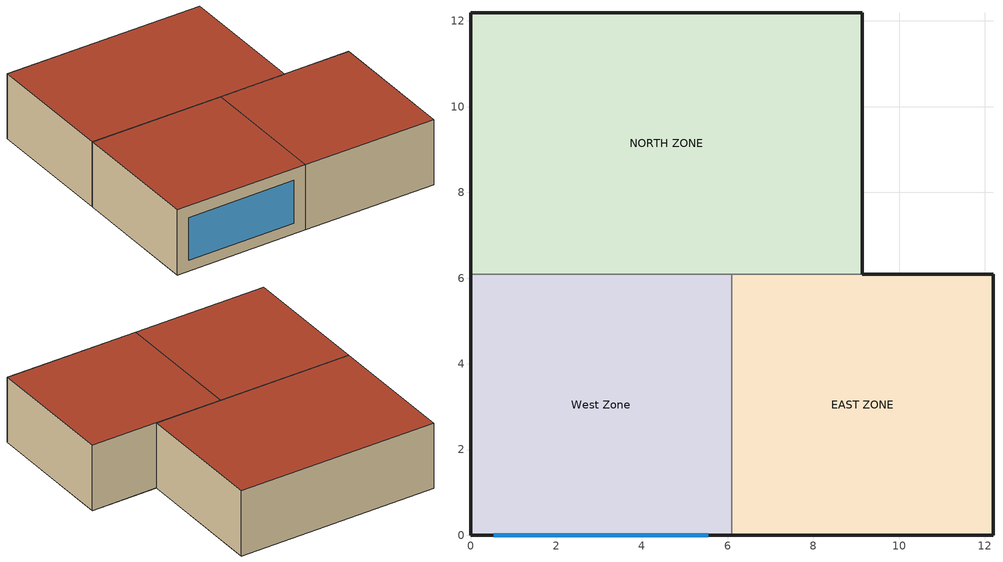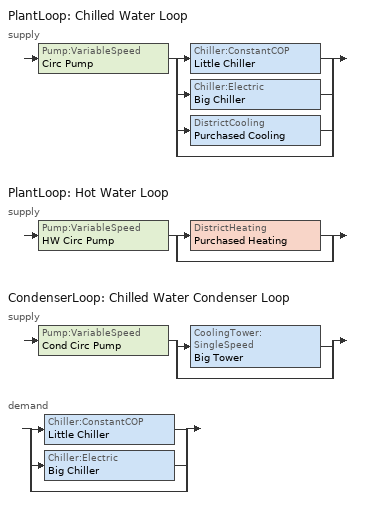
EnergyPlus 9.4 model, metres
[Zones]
West Zone
 floor ground (Slab Floor with Radiant): 0,0 0,6.1 6.1,6.1 6.1,0 z0
 wall outside (EXTWALL80): 0,6.1 0,0 6.1,0 z0:3.05
 wall inside (PARTITION06): 6.1,0 6.1,6.1 0,6.1 z0:3.05
 window (WIN-CON-LIGHT): 0.55,0 5.55,0 z0.5:2.5
 roof outside (ROOF34): 0,6.1 0,0 6.1,0 6.1,6.1 z3.05
EAST ZONE
 floor ground (Slab Floor with Radiant): 6.1,0 6.1,6.1 12.19,6.1 12.19,0 z0
 wall outside (EXTWALL80): 6.1,0 12.19,0 12.19,6.1 9.14,6.1 z0:3.05
 wall inside (PARTITION06): 9.14,6.1 6.1,6.1 6.1,0 z0:3.05
 roof outside (ROOF34): 6.1,6.1 6.1,0 12.19,0 12.19,6.1 z3.05
NORTH ZONE
 floor ground (Slab Floor with Radiant): 0,6.1 0,12.19 9.14,12.19 9.14,6.1 z0
 wall outside (EXTWALL80): 9.14,6.1 9.14,12.19 0,12.19 0,6.1 z0:3.05
 wall inside (PARTITION06): 0,6.1 6.1,6.1 9.14,6.1 z0:3.05
 roof outside (ROOF34): 0,12.19 0,6.1 9.14,6.1 9.14,12.19 z3.05
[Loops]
PlantLoop 'Chilled Water Loop'
 supply: Pump:VariableSpeed 'Circ Pump' > split
  | Chiller:ConstantCOP 'Little Chiller'
  | Chiller:Electric 'Big Chiller'
  | DistrictCooling 'Purchased Cooling'
  | bypass
PlantLoop 'Hot Water Loop'
 supply: Pump:VariableSpeed 'HW Circ Pump' > split
  | DistrictHeating 'Purchased Heating'
  | bypass
CondenserLoop 'Chilled Water Condenser Loop'
 supply: Pump:VariableSpeed 'Cond Circ Pump' > split
  | CoolingTower:SingleSpeed 'Big Tower'
  | bypass
 demand: split
  | Chiller:ConstantCOP 'Little Chiller'
  | Chiller:Electric 'Big Chiller'
  | bypass
[Building]
NONE: North Axis {deg}=0; Terrain=Suburbs; Loads Convergence Tolerance Value {W}=0.04; Temperature Convergence Tolerance Value {deltaC}=0.4; Solar Distribution=FullInteriorAndExterior; Maximum Number of Warmup Days=25; Minimum Number of Warmup Days=6
[Site:Location]
CHICAGO_IL_USA_WMO_725300: Latitude {deg}=42; Longitude {deg}=-87.88; Time Zone {hr}=-6; Elevation {m}=190
[SizingPeriod:DesignDay]
CHICAGO Crazy Dry Heat Cool: Month=7; Day of Month=21; Day Type=SummerDesignDay; Maximum Dry-Bulb Temperature {C}=40; Daily Dry-Bulb Temperature Range {deltaC}=35; Humidity Condition Type=Wetbulb; Wetbulb or DewPoint at Maximum Dry-Bulb {C}=5; Barometric Pressure {Pa}=99063; Wind Speed {m/s}=5.3; Wind Direction {deg}=230; Rain Indicator=No; Snow Indicator=No; Daylight Saving Time Indicator=No; Solar Model Indicator=ASHRAEClearSky; Sky Clearness=1
[Site:GroundTemperature:BuildingSurface]
20.03, 20.03, 20.13, 20.3, 20.43, 20.52, 20.62, 20.77, 20.78, 20.55, 20.44, 20.2
[Material] Thermal Absorptance=0.9
Name | Roughness | Thickness {m} | Conductivity {W/m-K} | Density {kg/m3} | Specific Heat {J/kg-K} | Solar Absorptance | Visible Absorptance
A1 - 1 IN STUCCO | Smooth | 0.0253898 | 0.691831 | 1858.142 | 836.8 | 0.92 | 0.92
C4 - 4 IN COMMON BRICK | Rough | 0.101498 | 0.726422 | 1922.216 | 836.8 | 0.76 | 0.76
E1 - 3 / 4 IN PLASTER OR GYP BOARD | Smooth | 0.01905 | 0.726422 | 1601.846 | 836.8 | 0.92 | 0.92
C6 - 8 IN CLAY TILE | Smooth | 0.203302 | 0.570761 | 1121.292 | 836.8 | 0.82 | 0.82
E2 - 1 / 2 IN SLAG OR STONE | Rough | 0.0127102 | 1.435549 | 881.0155 | 1673.6 | 0.55 | 0.55
E3 - 3 / 8 IN FELT AND MEMBRANE | Rough | 0.00954024 | 0.190253 | 1121.292 | 1673.6 | 0.75 | 0.75
B5 - 1 IN DENSE INSULATION | VeryRough | 0.0253898 | 0.0432394 | 91.30524 | 836.8 | 0.5 | 0.5
C12 - 2 IN HW CONCRETE | MediumRough | 0.0509016 | 1.729577 | 2242.585 | 836.8 | 0.65 | 0.65
CONCRETE - DRIED SAND AND GRAVEL 4 IN | MediumRough | 0.1 | 1.29 | 2242.58 | 830 | 0.6 | 0.6
INS - EXPANDED EXT POLYSTYRENE R12 2 IN | Rough | 0.05 | 0.02 | 56.06 | 1210 | 0.5 | 0.5
GYP1 | MediumRough | 0.0127 | 0.7845 | 1842.12 | 988 | 0.5 | 0.5
GYP2 | MediumRough | 0.01905 | 0.7845 | 1842.12 | 988 | 0.5 | 0.5
FINISH FLOORING - TILE 1 / 16 IN | Smooth | 0.0016 | 0.17 | 1922.21 | 1250 | 0.5 | 0.5
[WindowMaterial:Glazing]
WIN-LAY-GLASS-LIGHT: Optical Data Type=SpectralAverage; Thickness {m}=0.003; Solar Transmittance at Normal Incidence=0.9; Front Side Solar Reflectance at Normal Incidence=0.031; Back Side Solar Reflectance at Normal Incidence=0.031; Visible Transmittance at Normal Incidence=0.9; Front Side Visible Reflectance at Normal Incidence=0.05; Back Side Visible Reflectance at Normal Incidence=0.05; Infrared Transmittance at Normal Incidence=0; Front Side Infrared Hemispherical Emissivity=0.84; Back Side Infrared Hemispherical Emissivity=0.84; Conductivity {W/m-K}=0.9
[Construction]
EXTWALL80: A1 - 1 IN STUCCO, C4 - 4 IN COMMON BRICK, E1 - 3 / 4 IN PLASTER OR GYP BOARD
PARTITION06: E1 - 3 / 4 IN PLASTER OR GYP BOARD, C6 - 8 IN CLAY TILE, E1 - 3 / 4 IN PLASTER OR GYP BOARD
ROOF34: E2 - 1 / 2 IN SLAG OR STONE, E3 - 3 / 8 IN FELT AND MEMBRANE, B5 - 1 IN DENSE INSULATION, C12 - 2 IN HW CONCRETE
WIN-CON-LIGHT: WIN-LAY-GLASS-LIGHT
[Construction:InternalSource]
Slab Floor with Radiant: 4, 4, 1, 0.1524, 0, CONCRETE - DRIED SAND AND GRAVEL 4 IN, INS - EXPANDED EXT POLYSTYRENE R12 2 IN, GYP1, GYP2, FINISH FLOORING - TILE 1 / 16 IN
[Zone] Type=1; Multiplier=1; Ceiling Height {m}=autocalculate; Volume {m3}=autocalculate
West Zone; EAST ZONE; NORTH ZONE
[People] Number of People Schedule=BLDG Sch   1; Number of People Calculation Method=people; Number of People=1; Fraction Radiant=0.3; Activity Level Schedule=Activity Sch; Carbon Dioxide Generation Rate {m3/s-W}=3.82E-8; Mean Radiant Temperature Calculation Type=zoneaveraged; Work Efficiency Schedule=Work Eff Sch; Clothing Insulation Calculation Method=ClothingInsulationSchedule; Clothing Insulation Schedule=Clothing Sch; Air Velocity Schedule=Air Velo Sch; Thermal Comfort Model 1 Type=FANGER
Name | Zone or ZoneList
West Zone | West Zone
EAST ZONE | EAST ZONE
NORTH ZONE | NORTH ZONE
[ZoneInfiltration:DesignFlowRate] Schedule=ON; Design Flow Rate Calculation Method=flow/zone; Constant Term Coefficient=1; Temperature Term Coefficient=0; Velocity Term Coefficient=0; Velocity Squared Term Coefficient=0
Name | Zone or ZoneList | Design Flow Rate {m3/s}
West Zone Infil 1 | West Zone | 0.01
EAST ZONE Infil 1 | EAST ZONE | 0.01
NORTH ZONE Infil 1 | NORTH ZONE | 0.015
[Sizing:Zone] Zone Cooling Design Supply Air Temperature Input Method=SupplyAirTemperature; Zone Cooling Design Supply Air Temperature {C}=16; Zone Heating Design Supply Air Temperature Input Method=SupplyAirTemperature; Zone Heating Design Supply Air Temperature {C}=40; Zone Cooling Design Supply Air Humidity Ratio {kgWater/kgDryAir}=0.009; Zone Heating Design Supply Air Humidity Ratio {kgWater/kgDryAir}=0.004; Zone Heating Sizing Factor=0; Zone Cooling Sizing Factor=0; Cooling Design Air Flow Method=DesignDay; Cooling Design Air Flow Rate {m3/s}=0; Heating Design Air Flow Method=DesignDay; Heating Design Air Flow Rate {m3/s}=0; Account for Dedicated Outdoor Air System=No; Dedicated Outdoor Air System Control Strategy=NeutralSupplyAir; Dedicated Outdoor Air Low Setpoint Temperature for Design {C}=autosize; Dedicated Outdoor Air High Setpoint Temperature for Design {C}=autosize
Name | Design Specification Outdoor Air Object
West Zone | SZ DSOA West Zone
EAST ZONE | SZ DSOA EAST ZONE
NORTH ZONE | SZ DSOA NORTH ZONE
[DesignSpecification:OutdoorAir] Outdoor Air Method=flow/person; Outdoor Air Flow per Person {m3/s-person}=0.00944; Outdoor Air Flow per Zone Floor Area {m3/s-m2}=0; Outdoor Air Flow per Zone {m3/s}=0
SZ DSOA West Zone; SZ DSOA EAST ZONE; SZ DSOA NORTH ZONE
[Sizing:Plant]
Name | Loop Type | Design Loop Exit Temperature {C} | Loop Design Temperature Difference {deltaC}
Hot Water Loop | heating | 60 | 10
Chilled Water Loop | cooling | 6.7 | 2
[PlantLoop] Fluid Type=Water; Minimum Loop Flow Rate {m3/s}=0; Plant Loop Volume {m3}=autocalculate; Load Distribution Scheme=Optimal
Name | Plant Equipment Operation Scheme | Maximum Loop Temperature {C} | Minimum Loop Temperature {C} | Maximum Loop Flow Rate {m3/s}
Chilled Water Loop | CW Loop Operation | 98 | 1 | 0.0039
Hot Water Loop | Hot Loop Operation | 100 | 10 | 0.0043
[SetpointManager:Scheduled] Control Variable=Temperature
Name | Schedule | Setpoint Node or NodeList
Chilled Water Loop Setpoint Manager | CW Loop Temp Schedule | Chilled Water Loop Setpoint Node List
Big Chiller Setpoint Manager | CW Loop Temp Schedule | Big Chiller Outlet Node
Little Chiller Setpoint Manager | CW Loop Temp Schedule | Little Chiller Outlet Node
Hot Water Loop Setpoint Manager | HW Loop Temp Schedule | Hot Water Loop Setpoint Node List
[PlantEquipmentOperationSchemes]
Name | Control Scheme 1 | Control Scheme 1 Schedule | Control Scheme 2 | Control Scheme 2 Schedule
CW Loop Operation | Peak Operation | On Peak | Off Peak Operation | Off Peak
Hot Loop Operation | Purchased Only | ON
[PlantEquipmentOperation:CoolingLoad] Load Range 1 Lower Limit {W}=0
Name | Load Range 1 Upper Limit {W} | Range 1 Equipment List | Load Range 2 Lower Limit {W} | Load Range 2 Upper Limit {W} | Range 2 Equipment List | Load Range 3 Lower Limit {W} | Load Range 3 Upper Limit {W} | Range 3 Equipment List
Peak Operation | 70000 | Chiller Plant | 70000 | 245000 | Chiller Plant and Purchased | 245000 | 500000 | Purchased Only
Off Peak Operation | 900000 | All Chillers
Year Round Tower Operation | 90000000 | All Towers
[PlantEquipmentList]
Chiller Plant: Little Chiller
Chiller Plant and Purchased: Big Chiller, Purchased Cooling
Purchased Only: Purchased Cooling
All Chillers: Big Chiller, Little Chiller
heating plant: Purchased Heating
[DistrictCooling]
Purchased Cooling: Nominal Capacity {W}=680000
[Chiller:Electric]
Big Chiller: Condenser Type=WaterCooled; Nominal Capacity {W}=45000; Nominal COP {W/W}=2.75; Minimum Part Load Ratio=.15; Maximum Part Load Ratio=1; Optimum Part Load Ratio=.65; Design Condenser Inlet Temperature {C}=29.44; Temperature Rise Coefficient=2.682759; Design Chilled Water Outlet Temperature {C}=6.667; Design Chilled Water Flow Rate {m3/s}=0.0039; Design Condenser Fluid Flow Rate {m3/s}=0.0011; Coefficient 1 of Capacity Ratio Curve=0.944836; Coefficient 2 of Capacity Ratio Curve=-0.0570088; Coefficient 3 of Capacity Ratio Curve=-0.00185486; Coefficient 1 of Power Ratio Curve=1.907846; Coefficient 2 of Power Ratio Curve=-1.20499; Coefficient 3 of Power Ratio Curve=0.263462; Coefficient 1 of Full Load Ratio Curve=0.03303; Coefficient 2 of Full Load Ratio Curve=0.6852; Coefficient 3 of Full Load Ratio Curve=0.2818; Chilled Water Outlet Temperature Lower Limit {C}=5; Chiller Flow Mode=LeavingSetpointModulated
[Chiller:ConstantCOP]
Little Chiller: Nominal Capacity {W}=25000; Nominal COP {W/W}=2.5; Design Chilled Water Flow Rate {m3/s}=0.0039; Design Condenser Water Flow Rate {m3/s}=0.0011; Condenser Type=WaterCooled; Chiller Flow Mode=LeavingSetpointModulated
[Pump:VariableSpeed] Design Pump Head {Pa}=300000; Motor Efficiency=.87; Fraction of Motor Inefficiencies to Fluid Stream=0; Coefficient 1 of the Part Load Performance Curve=0; Coefficient 2 of the Part Load Performance Curve=1; Coefficient 3 of the Part Load Performance Curve=0; Coefficient 4 of the Part Load Performance Curve=0; Design Minimum Flow Rate {m3/s}=0; Pump Control Type=INTERMITTENT
Name | Design Maximum Flow Rate {m3/s} | Design Power Consumption {W}
Circ Pump | .0039 | 2000
Cond Circ Pump | .0022 | 1000
HW Circ Pump | .0043 | 2000
[CondenserLoop]
Chilled Water Condenser Loop: Fluid Type=Water; Condenser Equipment Operation Scheme=Tower Loop Operation; Maximum Loop Temperature {C}=80; Minimum Loop Temperature {C}=10; Maximum Loop Flow Rate {m3/s}=0.0022; Minimum Loop Flow Rate {m3/s}=0; Condenser Loop Volume {m3}=autocalculate; Load Distribution Scheme=SequentialLoad
[SetpointManager:FollowOutdoorAirTemperature]
MyCondenserControl: Control Variable=Temperature; Reference Temperature Type=OutdoorAirWetBulb; Offset Temperature Difference {deltaC}=0; Maximum Setpoint Temperature {C}=80; Minimum Setpoint Temperature {C}=10; Setpoint Node or NodeList=Condenser Supply Outlet Node
[CondenserEquipmentOperationSchemes]
Tower Loop Operation: Control Scheme 1=Year Round Tower Operation; Control Scheme 1 Schedule=ON
[CondenserEquipmentList]
All Towers: Big Tower
[CoolingTower:SingleSpeed]
Big Tower: Design Water Flow Rate {m3/s}=.0022; Design Air Flow Rate {m3/s}=16; Design Fan Power {W}=1000; Design U-Factor Times Area Value {W/K}=1750; Free Convection Regime Air Flow Rate {m3/s}=0; Free Convection Regime U-Factor Times Area Value {W/K}=0; Performance Input Method=UFactorTimesAreaAndDesignWaterFlowRate
[PlantEquipmentOperation:HeatingLoad]
Purchased Only: Load Range 1 Lower Limit {W}=0; Load Range 1 Upper Limit {W}=1000000; Range 1 Equipment List=heating plant
[DistrictHeating]
Purchased Heating: Nominal Capacity {W}=1000000
[ZoneHVAC:LowTemperatureRadiant:VariableFlow     West Zone Radiant Floor]
Design_Object_Name=West Zone Radiant Floor Design; Availability_Schedule_Name=RadiantSysAvailSched; Zone_Name=West Zone; Surface_Name_or_Radiant_Surface_Group_Name=Zn001:Flr001; Hydronic_Tubing_Length=400; Heating_Design_Capacity=Autosize; Maximum_Hot_Water_Flow=0.00008; Heating_Water_Inlet_Node_Name=West Zone Radiant Water Inlet Node; Heating_Water_Outlet_Node_Name=West Zone Radiant Water Outlet Node; Maximum_Cold_Water_Flow=0.0012; Cooling_Water_Inlet_Node_Name=Zone 1 Cooling Water Inlet Node; Cooling_Water_Outlet_Node_Name=Zone 1 Cooling Water Outlet Node
[ZoneHVAC:LowTemperatureRadiant:VariableFlow:Design     West Zone Radiant Floor Design]
Fluid_to_Radiant_Surface_Heat_Transfer_Model=ConvectionOnly; Hydronic_Tubing_Inside_Diameter=0.012; Hydronic_Tubing_Outside_Diameter=0.016; Hydronic_Tubing_Conductivity=0.35; Temperature_Control_Type=MeanAirTemperature; Setpoint_Control_Type=ZeroFlowPower; Heating_Design_Capacity_Method=HeatingDesignCapacity; Heating_Control_Throttling_Range=0.5; Heating_Control_Temperature_Schedule_Name=Radiant Heating Setpoints; Cooling_Design_Capacity_Method=CoolingDesignCapacity; Cooling_Design_Capacity=Autosize; Cooling_Control_Throttling_Range=0.5; Cooling_Control_Temperature_Schedule_Name=Radiant Cooling Setpoints; Condensation_Control_Type=Off; Condensation_Control_Dewpoint_Offset=0
[ZoneHVAC:LowTemperatureRadiant:VariableFlow     East Zone Radiant Floor]
Design_Object_Name=East Zone Radiant Floor Design; Availability_Schedule_Name=RadiantSysAvailSched; Zone_Name=East Zone; Surface_Name_or_Radiant_Surface_Group_Name=Zn002:Flr001; Hydronic_Tubing_Length=400; Heating_Design_Capacity=Autosize; Maximum_Hot_Water_Flow=0.00008; Heating_Water_Inlet_Node_Name=East Zone Radiant Water Inlet Node; Heating_Water_Outlet_Node_Name=East Zone Radiant Water Outlet Node; Maximum_Cold_Water_Flow=0.0012; Cooling_Water_Inlet_Node_Name=Zone 2 Cooling Water Inlet Node; Cooling_Water_Outlet_Node_Name=Zone 2 Cooling Water Outlet Node
[ZoneHVAC:LowTemperatureRadiant:VariableFlow:Design     East Zone Radiant Floor Design]
Fluid_to_Radiant_Surface_Heat_Transfer_Model=ConvectionOnly; Hydronic_Tubing_Inside_Diameter=0.012; Hydronic_Tubing_Outside_Diameter=0.016; Hydronic_Tubing_Conductivity=0.35; Temperature_Control_Type=MeanAirTemperature; Setpoint_Control_Type=ZeroFlowPower; Heating_Design_Capacity_Method=HeatingDesignCapacity; Heating_Control_Throttling_Range=0.5; Heating_Control_Temperature_Schedule_Name=Radiant Heating Setpoints; Cooling_Design_Capacity_Method=CoolingDesignCapacity; Cooling_Design_Capacity=Autosize; Cooling_Control_Throttling_Range=0.5; Cooling_Control_Temperature_Schedule_Name=Radiant Cooling Setpoints; Condensation_Control_Type=Off; Condensation_Control_Dewpoint_Offset=0
[ZoneHVAC:LowTemperatureRadiant:VariableFlow     North Zone Radiant Floor]
Design_Object_Name=North Zone Radiant Floor Design; Availability_Schedule_Name=RadiantSysAvailSched; Zone_Name=North Zone; Surface_Name_or_Radiant_Surface_Group_Name=Zn003:Flr001; Hydronic_Tubing_Length=400; Heating_Design_Capacity=Autosize; Maximum_Hot_Water_Flow=0.0001; Heating_Water_Inlet_Node_Name=North Zone Radiant Water Inlet Node; Heating_Water_Outlet_Node_Name=North Zone Radiant Water Outlet Node; Maximum_Cold_Water_Flow=0.0015; Cooling_Water_Inlet_Node_Name=Zone 3 Cooling Water Inlet Node; Cooling_Water_Outlet_Node_Name=Zone 3 Cooling Water Outlet Node
[ZoneHVAC:LowTemperatureRadiant:VariableFlow:Design     North Zone Radiant Floor Design]
Fluid_to_Radiant_Surface_Heat_Transfer_Model=ConvectionOnly; Hydronic_Tubing_Inside_Diameter=0.012; Hydronic_Tubing_Outside_Diameter=0.016; Hydronic_Tubing_Conductivity=0.35; Temperature_Control_Type=MeanAirTemperature; Setpoint_Control_Type=ZeroFlowPower; Heating_Design_Capacity_Method=HeatingDesignCapacity; Heating_Control_Throttling_Range=0.5; Heating_Control_Temperature_Schedule_Name=Radiant Heating Setpoints; Cooling_Design_Capacity_Method=CoolingDesignCapacity; Cooling_Design_Capacity=Autosize; Cooling_Control_Throttling_Range=0.5; Cooling_Control_Temperature_Schedule_Name=Radiant Cooling Setpoints; Condensation_Control_Type=Off; Condensation_Control_Dewpoint_Offset=0
[Schedule:Compact]
ACTIVITY SCH: Through: 12/31, For: Alldays, Until: 24:00, 131.8
WORK EFF SCH: Through: 12/31, For: Alldays, Until: 24:00, 0
CLOTHING SCH; ON; RADIANTSYSAVAILSCHED: Through: 12/31, For: Alldays, Until: 24:00, 1
AIR VELO SCH: Through: 12/31, For: Alldays, Until: 24:00, 0.137
BLDG SCH   1: Through: 12/31, For: Weekdays SummerDesignDay WinterDesignDay, Until: 6:00, 0, Until: 7:00, 0.1, Until: 8:00, 0.5, Until: 12:00, 1, Until: 13:00, 0.5, Until: 16:00, 1, Until: 17:00, 0.5, Until: 18:00, 0.1, Until: 24:00, 0, For: Sunday Saturday Holiday CustomDay1 CustomDay2, Until: 24:00, 0
ON PEAK: Through: 12/31, For: Alldays, Until: 9:00, 0, Until: 18:00, 1, Until: 24:00, 0
OFF PEAK: Through: 12/31, For: Alldays, Until: 9:00, 1, Until: 18:00, 0, Until: 24:00, 1
CW LOOP TEMP SCHEDULE: Through: 12/31, For: Alldays, Until: 24:00, 10
HW LOOP TEMP SCHEDULE: Through: 12/31, For: Alldays, Until: 24:00, 60
RADIANT HEATING SETPOINTS: Through: 12/31, For: Alldays, Until: 24:00, 21
RADIANT COOLING SETPOINTS: Through: 12/31, For: Alldays, Until: 24:00, 22
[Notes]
RadLoTempHydrChangeoverDelay.idf
Basic file description:  1 story building divided into 3 interior conditioned zones. Roof with no plenum.
No ground contact with floor.
Highlights:              HVAC: hydronic low temperature radiant system heats and terminal reheat cools
Test of various radiant system control options
Simulation Location/Run: CHICAGO_IL_USA_WMO_725300, 1 design days, 1 run period,
Location:                Chicago, IL
Design Days:             CHICAGO_IL_USA Annual Crazy Dry Heat/Cool (DB=>MWB) 1%, MaxDB=40.0°C MWB=5°C, Range=35°C
Run Period (Weather File): Chicago
Run Control:             No Zone or System sizing required (design days only, see RUN CONTROL object)
Building: Single floor rectangular L-shaped building 40 ft south wall, 40 ft west wall, zone height 10 feet.
There is a single window in the West Zone south wall. The walls are 1 in stucco over 4 in common brick
and gypboard. The roof is a built up roof with 1/2 in stone over 3/8 in felt over 1 in dense insulation
supported by 2 in heavy weight concrete. The window is single pane 3mm clear.
The window to wall ratio is approximately 0.07.
The building is oriented due north.
Floor Area:        130.1 m2 (1403 ft2)
Number of Stories: 1
Zone Description Details:
|       West         |         East           |    window = *
Internal gains description:     ZONE West      - 1 occupant
Internal gains description:     ZONE North     - 1 occupant
Internal gains description:     ZONE East      - 1 occupant
Interzone Surfaces:             None
Internal Mass:                  None
Lights:                         None
Equipment:                      None
Windows:                        1 - single pane clear 3mm glass
Detached Shading:               None
Daylight:                       None
Natural Ventilation:            None
Compact Schedules:              Yes
Solair Distribution:            FullInteriorAndExterior
HVAC:                           A hydronic low temperature radiant system is used for heating; cooling is via a
3 zone terminal reheat system using single constant volume air loop. Central chilled
water coil scheduled to provide 16 C winter and 13 C summer supply air temperature.
Terminal reheat coils trim supply air temperature to meet zone thermostat set point.
Thermostat setting at 20 C in winter with 15 C set back temperature, 24 C in summer
with 30 C set back temperature. Cooling coil off in winter, reheat coil on all year.
Switch between heating and cooling happens via schedules--heating mode is considered
October through March while cooling is April through September.  If a heating load
takes place during cooling mode, the terminal reheat system covers the load.  If a
cooling load happens during heating mode, the load goes unmet.
Zonal Equipment:                LOW TEMP RADIANT SYSTEM:HYDRONIC, AirTerminal:SingleDuct:ConstantVolume:Reheat
Central Air Handling Equipment: No
System Equipment Autosize:      No (chilled water, condenser, and hot water loop volumes are autosized)
Purchased Cooling:              No
Purchased Heating:              No
Purchased Chilled Water:        Yes (only used if alternate priority control equipment list is selected)
Purchased Hot Water:            Yes
Coils:                          Coil:Cooling:Water:DetailedGeometry
Pumps:                          Pump:VariableSpeed
Boilers:                        None
Chillers:                       Chiller:Electric (PlantEquipmentOperation:CoolingLoad set up for electric chiller only)
Chiller:ConstantCOP or DistrictCooling may be used if desired in various
combinations by changing priority control equipment list name in
PlantEquipmentOperation:CoolingLoad object.
Towers:                         2 ea. CoolingTower:SingleSpeed in series (leaving water set point = 35 C, each
towers UA = 175, water flow rate = 0.0011 m3/s, air flow rate = 8 m3/s, capacity is
determined using UA and Design Water Flow Rate method)
Standard Reports:               None
Timestep or Hourly Variables:   Timestep
Time bins Report:               None
HTML Report:                    None
Environmental Emissions:        None
Utility Tariffs:                None
